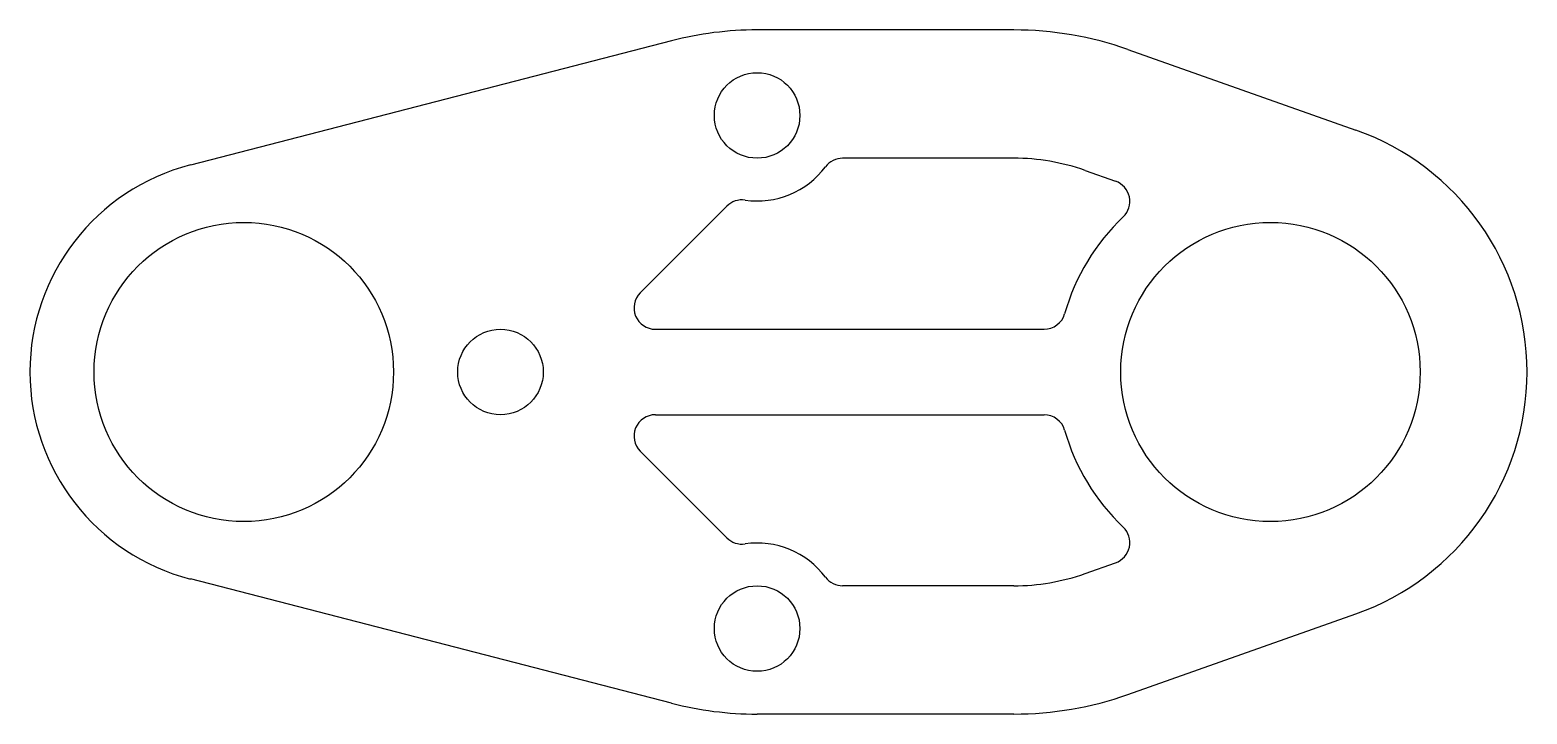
# Model space of a CAD drawing. Extents: x -58 to 12, y -16 to 16.
import ezdxf

# ---------------------------------------------------------------- set-up
doc = ezdxf.new("R2010")
doc.units = 0
doc.header["$MEASUREMENT"] = 0
doc.layers.add('VISIBLE', color=7, linetype='CONTINUOUS')

msp = doc.modelspace()

# ---------------------------------------------------------------- linework, layer by layer
at = {"layer": 'VISIBLE'}
for p, q in [((-28, 15.492), (-50.5, 9.682)), ((-12, 16), (-24, 16)), ((-6.667, 15.085), (4, 11.314)), ((-12, 10), (-20, 10)), ((-8.667, 9.428), (-7.238, 8.923)), ((-29.464, 3.707), (-25.414, 7.757)), ((-28.757, 2), (-10.583, 2)), ((-28.757, -2), (-10.583, -2)), ((-29.464, -3.707), (-25.414, -7.757)), ((-8.667, -9.428), (-7.238, -8.923)), ((-28, -15.492), (-50.5, -9.682)), ((-12, -10), (-20, -10)), ((-6.667, -15.085), (4, -11.314)), ((-12, -16), (-24, -16))]:
    msp.add_line(p, q, dxfattribs=at)
for centre, radius in [((-24, 12), 2), ((-48, 0), 7), ((0, 0), 7), ((-36, 0), 2), ((-24, -12), 2)]:
    msp.add_circle(centre, radius, dxfattribs=at)
for centre, radius, start, end in [((-24, 0), 16, 90, 104.47751), ((-12, 0), 16, 70.52878, 90), ((0, 0), 12, 289.47122, 70.52878), ((-20, 9), 1, 90, 143.1301), ((-12, 0), 10, 70.52878, 90), ((-48, 0), 10, 104.47751, 255.52249), ((-24, 12), 4, 261.8699, 323.1301), ((-7.571, 7.98), 1, 313.49309, 70.52878), ((-24.707, 7.05), 1, 81.8699, 135), ((0, 0), 10, 133.49309, 164.17338), ((-28.757, 3), 1, 135, 270), ((-10.583, 3), 1, 270, 344.17338), ((-28.757, -3), 1, 90, 225), ((-10.583, -3), 1, 15.82662, 90), ((0, 0), 10, 195.82662, 226.50691), ((-7.571, -7.98), 1, 289.47122, 46.50691), ((-24.707, -7.05), 1, 225, 278.1301), ((-24, -12), 4, 36.8699, 98.1301), ((-20, -9), 1, 216.8699, 270), ((-12, 0), 10, 270, 289.47122), ((-12, 0), 16, 270, 289.47122), ((-24, 0), 16, 255.52249, 270)]:
    msp.add_arc(centre, radius, start, end, dxfattribs=at)

doc.saveas('drawing.dxf')
